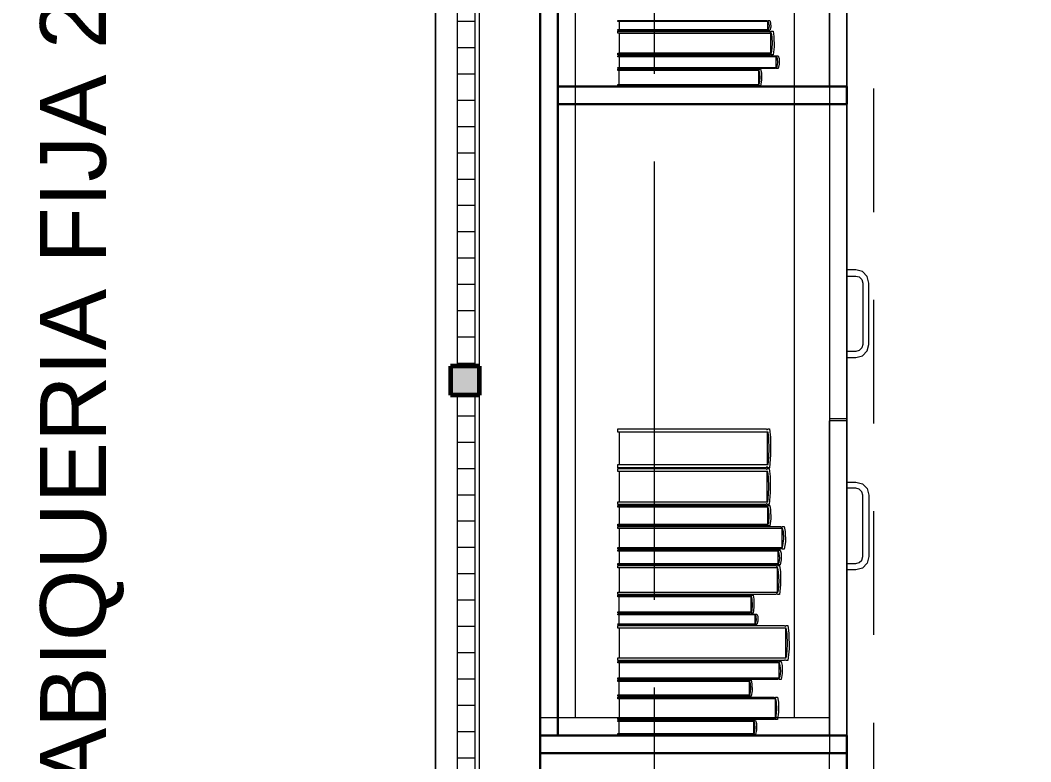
# Model space of a CAD drawing. Header units: inches. Extents: x -38 to 5698, y -33 to 92.
# Drawn here: x 122.096 to 123.249, y 14.065 to 14.911 of the extents above; entities that cross this region are included whole.
import ezdxf

# ---------------------------------------------------------------- set-up
doc = ezdxf.new("R2010")
doc.units = ezdxf.units.IN
doc.header["$MEASUREMENT"] = 0
doc.set_wipeout_variables(frame=1)
for name, pattern in [('Hidden Line', [0.195611, 0.141111, -0.0545]), ('Punto & Raya', [0.65, 0.5, -0.075, 0, -0.075]), ('Wipeout_Contour', [1, 0, -1])]:
    doc.linetypes.add(name, pattern=pattern)
for name, color, linetype in [('02 _ ARQ _ ALB _ Ejes Generales', 7, 'Continuous'), ('02 _ ARQ _ ZON _ Espacio.3D', 7, 'Continuous'), ('08 _ STR _ EXT _ 09 Vigas', 7, 'Continuous'), ('Acabado - Muros', 7, 'Continuous'), ('Interior - Mobiliario', 7, 'Continuous'), ('Notas - Etiquetas', 251, 'Continuous')]:
    doc.layers.add(name, color=color, linetype=linetype)
doc.styles.add('Estilo_Generado_4', font='swisse.ttf')
doc.dimstyles.new('Estilo_Generado__8', dxfattribs={"dimtxt": 0.18, "dimasz": 0.0912, "dimexe": 0.18, "dimexo": 0.0625, "dimgap": 0, "dimtad": 0, "dimtih": 1, "dimtoh": 1, "dimdec": 4, "dimzin": 0, "dimdsep": 46, "dimcen": 0.09, "dimadec": 0, "dimazin": 0, "dimtfac": 1, "dimtdec": 4, "dimtmove": 0, "dimatfit": 3, "dimldrblk": 'ARROWHEAD_5', "dimfxl": 1, "dimtolj": 1, "dimtzin": 0, "dimarcsym": 0})
pattern_1 = [(0, (92.500015, 3e-09), (0, 0.03), [])]

# ---------------------------------------------------------------- blocks, each defined once
blk = doc.blocks.new('ARROWHEAD_5')
at = {"linetype": 'Continuous', "lineweight": 0}
blk.add_hatch(color=0, dxfattribs=at).paths.add_polyline_path([(-1, 0.2679), (0, 0), (-1, -0.2679)])
at = {"color": 0, "linetype": 'Continuous', "lineweight": 0}
blk.add_line((0, 0), (-1, 0), dxfattribs=at)

msp = doc.modelspace()

# ---------------------------------------------------------------- linework, layer by layer
at = {"layer": '02 _ ARQ _ ZON _ Espacio.3D', "color": 254, "linetype": 'Continuous', "lineweight": 0, "flags": 128}
for points in [[(104.8201, 17.35), (104.8201, 6.45), (117.6487, 6.4499), (117.6487, 7.7), (117.7931, 7.7), (117.793, 6.45), (122.1232, 6.45), (122.1232, 7.7), (122.57, 7.7), (122.57, 16.9), (122.57, 17.4), (116.67, 17.4), (116.67, 16.9), (116.07, 16.9), (116.07, 16.2999), (115.57, 16.2999), (115.57, 17.4), (112.57, 17.4), (112.57, 16.0999), (108.57, 16.0998), (108.57, 17.35)], [(122.62, 8.1), (123.07, 8.1), (123.07, 7.7), (124.5795, 7.6999), (124.5795, 7.2), (129.37, 7.2), (129.37, 7.7), (129.57, 7.7), (129.57, 8.1), (130.07, 8.1), (130.07, 16.5), (129.57, 16.5), (129.57, 17.35), (129.37, 17.35), (123.27, 17.35), (123.07, 17.35), (123.07, 16.5), (122.62, 16.5)]]:
    msp.add_lwpolyline(points, close=True, dxfattribs=at)
at = {"layer": '08 _ STR _ EXT _ 09 Vigas', "color": 251, "linetype": 'Hidden Line', "lineweight": 13}
msp.add_line((123.07, 7.7), (123.07, 16.9), dxfattribs=at)
at = {"layer": 'Interior - Mobiliario', "color": 175, "linetype": 'Continuous', "lineweight": 13}
for p, q in [((122.7094, 14.0954), (122.7094, 15.5554)), ((123.0194, 15.5554), (123.0194, 14.0954)), ((122.7781, 14.9097), (122.7781, 14.9106)), ((122.7781, 14.9106), (122.9475, 14.9106)), ((122.9496, 14.9097), (122.7781, 14.9097)), ((122.7798, 14.9004), (122.7798, 14.9097)), ((122.9475, 14.9106), (122.9477, 14.9106)), ((122.9477, 14.9106), (122.9479, 14.9105)), ((122.9479, 14.9105), (122.9482, 14.9104)), ((122.9482, 14.9104), (122.9484, 14.9104)), ((122.9484, 14.9104), (122.9487, 14.9104)), ((122.9487, 14.9104), (122.9489, 14.9105)), ((122.9488, 14.9097), (122.9488, 14.9004)), ((122.9489, 14.9105), (122.9492, 14.9105)), ((122.9492, 14.9105), (122.9494, 14.9106)), ((122.9494, 14.9106), (122.9495, 14.9106)), ((122.9495, 14.9106), (122.9514, 14.9106)), ((122.9504, 14.9081), (122.9496, 14.9097)), ((122.9501, 14.9012), (122.9509, 14.9046)), ((122.9509, 14.9046), (122.9504, 14.9081)), ((122.9514, 14.9106), (122.9523, 14.9082)), ((122.9523, 14.9082), (122.9525, 14.9032)), ((122.7781, 14.8995), (122.7781, 14.9004)), ((122.7781, 14.9004), (122.9496, 14.9004)), ((122.9475, 14.8995), (122.7781, 14.8995)), ((122.7781, 14.8963), (122.7781, 14.8985)), ((122.7781, 14.8985), (122.9511, 14.8985)), ((122.9532, 14.8963), (122.7781, 14.8963)), ((122.7799, 14.8963), (122.9523, 14.8963)), ((122.7799, 14.8737), (122.7799, 14.8963)), ((122.9476, 14.8995), (122.9475, 14.8995)), ((122.9479, 14.8996), (122.9476, 14.8995)), ((122.9481, 14.8997), (122.9479, 14.8996)), ((122.9484, 14.8997), (122.9481, 14.8997)), ((122.9486, 14.8997), (122.9484, 14.8997)), ((122.9489, 14.8997), (122.9486, 14.8997)), ((122.9491, 14.8996), (122.9489, 14.8997)), ((122.9493, 14.8996), (122.9491, 14.8996)), ((122.9495, 14.8995), (122.9493, 14.8996)), ((122.9514, 14.8995), (122.9495, 14.8995)), ((122.9496, 14.9004), (122.9501, 14.9012)), ((122.9511, 14.8985), (122.9513, 14.8984)), ((122.9513, 14.8984), (122.9515, 14.8982)), ((122.9525, 14.9032), (122.9514, 14.8995)), ((122.9515, 14.8982), (122.9517, 14.8981)), ((122.9517, 14.8981), (122.952, 14.898)), ((122.952, 14.898), (122.9523, 14.8981)), ((122.9523, 14.8981), (122.9525, 14.8981)), ((122.9523, 14.8963), (122.9523, 14.8737)), ((122.9525, 14.8981), (122.9528, 14.8982)), ((122.9528, 14.8982), (122.953, 14.8984)), ((122.953, 14.8984), (122.9531, 14.8985)), ((122.9531, 14.8985), (122.955, 14.8985)), ((122.954, 14.8923), (122.9532, 14.8963)), ((122.9545, 14.884), (122.954, 14.8923)), ((122.955, 14.8985), (122.956, 14.8926)), ((122.956, 14.8926), (122.9562, 14.8806)), ((122.9538, 14.8758), (122.9545, 14.884)), ((122.9562, 14.8806), (122.955, 14.8716)), ((122.7781, 14.8716), (122.7781, 14.8737)), ((122.7781, 14.8737), (122.9532, 14.8737)), ((122.9511, 14.8716), (122.7781, 14.8716)), ((122.7781, 14.8694), (122.7781, 14.8706)), ((122.7781, 14.8706), (122.957, 14.8706)), ((122.9592, 14.8694), (122.7781, 14.8694)), ((122.9523, 14.8737), (122.7799, 14.8737)), ((122.7799, 14.8572), (122.7799, 14.8694)), ((122.9512, 14.8717), (122.9511, 14.8716)), ((122.9514, 14.8718), (122.9512, 14.8717)), ((122.9517, 14.872), (122.9514, 14.8718)), ((122.9519, 14.872), (122.9517, 14.872)), ((122.9522, 14.872), (122.9519, 14.872)), ((122.9525, 14.872), (122.9522, 14.872)), ((122.9527, 14.8719), (122.9525, 14.872)), ((122.9529, 14.8717), (122.9527, 14.8719)), ((122.9531, 14.8716), (122.9529, 14.8717)), ((122.955, 14.8716), (122.9531, 14.8716)), ((122.9532, 14.8737), (122.9538, 14.8758)), ((122.957, 14.8706), (122.9571, 14.8705)), ((122.9571, 14.8705), (122.9574, 14.8704)), ((122.9574, 14.8704), (122.9576, 14.8704)), ((122.9576, 14.8704), (122.9579, 14.8703)), ((122.9579, 14.8703), (122.9582, 14.8703)), ((122.9582, 14.8703), (122.9584, 14.8704)), ((122.9583, 14.8694), (122.9583, 14.8572)), ((122.9584, 14.8704), (122.9587, 14.8704)), ((122.9587, 14.8704), (122.9589, 14.8705)), ((122.9589, 14.8705), (122.959, 14.8706)), ((122.959, 14.8706), (122.961, 14.8706)), ((122.96, 14.8672), (122.9592, 14.8694)), ((122.961, 14.8706), (122.962, 14.8674)), ((122.9592, 14.8572), (122.9597, 14.8583)), ((122.9597, 14.8583), (122.9605, 14.8628)), ((122.9605, 14.8628), (122.96, 14.8672)), ((122.9622, 14.8609), (122.961, 14.8561)), ((122.962, 14.8674), (122.9622, 14.8609)), ((122.7781, 14.8561), (122.7781, 14.8572)), ((122.7781, 14.8572), (122.9592, 14.8572)), ((122.957, 14.8561), (122.7781, 14.8561)), ((122.7781, 14.8536), (122.7781, 14.8551)), ((122.7781, 14.8551), (122.9372, 14.8551)), ((122.9391, 14.8536), (122.7781, 14.8536)), ((122.9372, 14.8551), (122.9373, 14.855)), ((122.9373, 14.855), (122.9375, 14.8548)), ((122.9375, 14.8548), (122.9378, 14.8548)), ((122.9378, 14.8548), (122.938, 14.8547)), ((122.938, 14.8547), (122.9382, 14.8547)), ((122.9382, 14.8547), (122.9385, 14.8548)), ((122.9385, 14.8548), (122.9387, 14.8549)), ((122.9387, 14.8549), (122.9389, 14.855)), ((122.9389, 14.855), (122.939, 14.8551)), ((122.939, 14.8551), (122.9408, 14.8551)), ((122.9399, 14.8508), (122.9391, 14.8536)), ((122.9403, 14.845), (122.9399, 14.8508)), ((122.9408, 14.8551), (122.9417, 14.851)), ((122.9417, 14.851), (122.9419, 14.8426)), ((122.9571, 14.8561), (122.957, 14.8561)), ((122.9573, 14.8562), (122.9571, 14.8561)), ((122.9576, 14.8563), (122.9573, 14.8562)), ((122.9578, 14.8563), (122.9576, 14.8563)), ((122.9581, 14.8563), (122.9578, 14.8563)), ((122.9584, 14.8563), (122.9581, 14.8563)), ((122.9586, 14.8562), (122.9584, 14.8563)), ((122.9589, 14.8561), (122.9586, 14.8562)), ((122.959, 14.8561), (122.9589, 14.8561)), ((122.961, 14.8561), (122.959, 14.8561)), ((123.0494, 14.6264), (123.0394, 14.6264)), ((123.0394, 14.6264), (123.0394, 14.6194)), ((123.0394, 14.6194), (123.0494, 14.6194)), ((123.0569, 14.6244), (123.0494, 14.6264)), ((123.0494, 14.6194), (123.0534, 14.6183)), ((123.0534, 14.6183), (123.0564, 14.6154)), ((123.0564, 14.6154), (123.0574, 14.6114)), ((123.0624, 14.6189), (123.0569, 14.6244)), ((123.0644, 14.6114), (123.0624, 14.6189)), ((123.0574, 14.6114), (123.0574, 14.5414)), ((123.0644, 14.5414), (123.0644, 14.6114)), ((123.0564, 14.5374), (123.0534, 14.5345)), ((123.0574, 14.5414), (123.0564, 14.5374)), ((123.0624, 14.5339), (123.0644, 14.5414)), ((123.0494, 14.5334), (123.0394, 14.5334)), ((123.0394, 14.5334), (123.0394, 14.5264)), ((123.0394, 14.5264), (123.0494, 14.5264)), ((123.0534, 14.5345), (123.0494, 14.5334)), ((123.0494, 14.5264), (123.0569, 14.5284)), ((123.0569, 14.5284), (123.0624, 14.5339)), ((123.0394, 14.4564), (123.0194, 14.4564)), ((123.0394, 14.4544), (123.0194, 14.4544)), ((122.7781, 14.4415), (122.7781, 14.445)), ((122.7781, 14.445), (122.9473, 14.445)), ((122.9473, 14.445), (122.9474, 14.4448)), ((122.9474, 14.4448), (122.9476, 14.4445)), ((122.9476, 14.4445), (122.9479, 14.4444)), ((122.9479, 14.4444), (122.9481, 14.4443)), ((122.9481, 14.4443), (122.9484, 14.4443)), ((122.9484, 14.4443), (122.9486, 14.4444)), ((122.9486, 14.4444), (122.9489, 14.4446)), ((122.9489, 14.4446), (122.9491, 14.4449)), ((122.9491, 14.4449), (122.9492, 14.445)), ((122.9492, 14.445), (122.951, 14.445)), ((122.951, 14.445), (122.952, 14.4353)), ((122.9493, 14.4415), (122.7781, 14.4415)), ((122.7798, 14.4044), (122.7798, 14.4415)), ((122.9485, 14.4415), (122.9485, 14.4044)), ((122.9501, 14.4349), (122.9493, 14.4415)), ((122.9506, 14.4213), (122.9501, 14.4349)), ((122.952, 14.4353), (122.9522, 14.4156)), ((122.9498, 14.4077), (122.9506, 14.4213)), ((122.9522, 14.4156), (122.951, 14.4008)), ((122.7781, 14.4008), (122.7781, 14.4044)), ((122.7781, 14.4044), (122.9493, 14.4044)), ((122.9473, 14.4008), (122.7781, 14.4008)), ((122.7781, 14.3966), (122.7781, 14.3998)), ((122.7781, 14.3998), (122.9469, 14.3998)), ((122.949, 14.3966), (122.7781, 14.3966)), ((122.7798, 14.362), (122.7798, 14.3966)), ((122.9469, 14.3998), (122.9471, 14.3996)), ((122.9471, 14.3996), (122.9473, 14.3994)), ((122.9476, 14.4013), (122.9473, 14.401)), ((122.9473, 14.401), (122.9473, 14.4008)), ((122.9473, 14.3994), (122.9475, 14.3992)), ((122.9475, 14.3992), (122.9478, 14.3992)), ((122.9478, 14.4015), (122.9476, 14.4013)), ((122.9481, 14.4016), (122.9478, 14.4015)), ((122.9478, 14.3992), (122.948, 14.3992)), ((122.948, 14.3992), (122.9483, 14.3993)), ((122.9483, 14.4016), (122.9481, 14.4016)), ((122.9481, 14.3966), (122.9481, 14.362)), ((122.9486, 14.4015), (122.9483, 14.4016)), ((122.9483, 14.3993), (122.9485, 14.3994)), ((122.9485, 14.3994), (122.9487, 14.3997)), ((122.9488, 14.4013), (122.9486, 14.4015)), ((122.9487, 14.3997), (122.9488, 14.3998)), ((122.949, 14.4011), (122.9488, 14.4013)), ((122.9488, 14.3998), (122.9507, 14.3998)), ((122.9492, 14.4008), (122.949, 14.4011)), ((122.9498, 14.3904), (122.949, 14.3966)), ((122.951, 14.4008), (122.9492, 14.4008)), ((122.9493, 14.4044), (122.9498, 14.4077)), ((122.9507, 14.3998), (122.9516, 14.3908)), ((122.9502, 14.3777), (122.9498, 14.3904)), ((122.9516, 14.3908), (122.9519, 14.3724)), ((122.9495, 14.3651), (122.9502, 14.3777)), ((123.0394, 14.3844), (123.0494, 14.3844)), ((123.0394, 14.3774), (123.0394, 14.3844)), ((123.0494, 14.3774), (123.0394, 14.3774)), ((123.0494, 14.3844), (123.0569, 14.3824)), ((123.0534, 14.3763), (123.0494, 14.3774)), ((123.0564, 14.3734), (123.0534, 14.3763)), ((123.0574, 14.3694), (123.0564, 14.3734)), ((123.0569, 14.3824), (123.0624, 14.3769)), ((123.0624, 14.3769), (123.0644, 14.3694)), ((122.7781, 14.3587), (122.7781, 14.362)), ((122.7781, 14.362), (122.949, 14.362)), ((122.949, 14.362), (122.9495, 14.3651)), ((122.9519, 14.3724), (122.9507, 14.3587)), ((123.0574, 14.2994), (123.0574, 14.3694)), ((123.0644, 14.3694), (123.0644, 14.2994)), ((122.9469, 14.3587), (122.7781, 14.3587)), ((122.7781, 14.3558), (122.7781, 14.3577)), ((122.7781, 14.3577), (122.9475, 14.3577)), ((122.9496, 14.3558), (122.7781, 14.3558)), ((122.7798, 14.3364), (122.7798, 14.3558)), ((122.947, 14.3588), (122.9469, 14.3587)), ((122.9472, 14.3591), (122.947, 14.3588)), ((122.9475, 14.3593), (122.9472, 14.3591)), ((122.9477, 14.3594), (122.9475, 14.3593)), ((122.9475, 14.3577), (122.9476, 14.3576)), ((122.9476, 14.3576), (122.9479, 14.3574)), ((122.948, 14.3594), (122.9477, 14.3594)), ((122.9479, 14.3574), (122.9481, 14.3573)), ((122.9482, 14.3593), (122.948, 14.3594)), ((122.9481, 14.3573), (122.9483, 14.3573)), ((122.9485, 14.3591), (122.9482, 14.3593)), ((122.9483, 14.3573), (122.9486, 14.3573)), ((122.9487, 14.3589), (122.9485, 14.3591)), ((122.9486, 14.3573), (122.9489, 14.3574)), ((122.9488, 14.3587), (122.9487, 14.3589)), ((122.9487, 14.3558), (122.9487, 14.3364)), ((122.9507, 14.3587), (122.9488, 14.3587)), ((122.9489, 14.3574), (122.9491, 14.3575)), ((122.9491, 14.3575), (122.9493, 14.3576)), ((122.9493, 14.3576), (122.9494, 14.3577)), ((122.9494, 14.3577), (122.9513, 14.3577)), ((122.9504, 14.3524), (122.9496, 14.3558)), ((122.9508, 14.3453), (122.9504, 14.3524)), ((122.9513, 14.3577), (122.9522, 14.3526)), ((122.9522, 14.3526), (122.9524, 14.3423)), ((122.9501, 14.3382), (122.9508, 14.3453)), ((122.9524, 14.3423), (122.9513, 14.3346)), ((122.7781, 14.3346), (122.7781, 14.3364)), ((122.7781, 14.3364), (122.9496, 14.3364)), ((122.9475, 14.3346), (122.7781, 14.3346)), ((122.7781, 14.3315), (122.7781, 14.3336)), ((122.7781, 14.3336), (122.9636, 14.3336)), ((122.9659, 14.3315), (122.7781, 14.3315)), ((122.78, 14.3099), (122.78, 14.3315)), ((122.9476, 14.3347), (122.9475, 14.3346)), ((122.9478, 14.3348), (122.9476, 14.3347)), ((122.948, 14.3349), (122.9478, 14.3348)), ((122.9483, 14.335), (122.948, 14.3349)), ((122.9485, 14.335), (122.9483, 14.335)), ((122.9488, 14.3349), (122.9485, 14.335)), ((122.949, 14.3348), (122.9488, 14.3349)), ((122.9493, 14.3347), (122.949, 14.3348)), ((122.9494, 14.3346), (122.9493, 14.3347)), ((122.9513, 14.3346), (122.9494, 14.3346)), ((122.9496, 14.3364), (122.9501, 14.3382)), ((122.9636, 14.3336), (122.9638, 14.3335)), ((122.9638, 14.3335), (122.964, 14.3333)), ((122.964, 14.3333), (122.9643, 14.3332)), ((122.9643, 14.3332), (122.9646, 14.3332)), ((122.9646, 14.3332), (122.9648, 14.3332)), ((122.9648, 14.3332), (122.9651, 14.3332)), ((122.9649, 14.3315), (122.9649, 14.3099)), ((122.9651, 14.3332), (122.9654, 14.3333)), ((122.9654, 14.3333), (122.9656, 14.3335)), ((122.9656, 14.3335), (122.9657, 14.3336)), ((122.9657, 14.3336), (122.9678, 14.3336)), ((122.9668, 14.3277), (122.9659, 14.3315)), ((122.9672, 14.3198), (122.9668, 14.3277)), ((122.9678, 14.3336), (122.9688, 14.3279)), ((122.9688, 14.3279), (122.9691, 14.3164)), ((122.9664, 14.3119), (122.9672, 14.3198)), ((122.9691, 14.3164), (122.9678, 14.3079)), ((122.7781, 14.3079), (122.7781, 14.3099)), ((122.7781, 14.3099), (122.9659, 14.3099)), ((122.9636, 14.3079), (122.7781, 14.3079)), ((122.7781, 14.3055), (122.7781, 14.3069)), ((122.7781, 14.3069), (122.9592, 14.3069)), ((122.9614, 14.3055), (122.7781, 14.3055)), ((122.7799, 14.2914), (122.7799, 14.3055)), ((122.9592, 14.3069), (122.9593, 14.3068)), ((122.9593, 14.3068), (122.9596, 14.3067)), ((122.9596, 14.3067), (122.9598, 14.3066)), ((122.9598, 14.3066), (122.9601, 14.3066)), ((122.9601, 14.3066), (122.9604, 14.3066)), ((122.9604, 14.3066), (122.9606, 14.3066)), ((122.9605, 14.3055), (122.9605, 14.2914)), ((122.9606, 14.3066), (122.9609, 14.3067)), ((122.9609, 14.3067), (122.9611, 14.3068)), ((122.9611, 14.3068), (122.9612, 14.3069)), ((122.9612, 14.3069), (122.9632, 14.3069)), ((122.9622, 14.303), (122.9614, 14.3055)), ((122.9632, 14.3069), (122.9642, 14.3032)), ((122.9637, 14.308), (122.9636, 14.3079)), ((122.964, 14.3081), (122.9637, 14.308)), ((122.9642, 14.3082), (122.964, 14.3081)), ((122.9645, 14.3083), (122.9642, 14.3082)), ((122.9648, 14.3083), (122.9645, 14.3083)), ((122.9651, 14.3082), (122.9648, 14.3083)), ((122.9653, 14.3081), (122.9651, 14.3082)), ((122.9656, 14.308), (122.9653, 14.3081)), ((122.9657, 14.3079), (122.9656, 14.308)), ((122.9678, 14.3079), (122.9657, 14.3079)), ((122.9659, 14.3099), (122.9664, 14.3119)), ((122.9614, 14.2914), (122.9619, 14.2927)), ((122.9619, 14.2927), (122.9627, 14.2978)), ((122.9627, 14.2978), (122.9622, 14.303)), ((122.9645, 14.2957), (122.9632, 14.2901)), ((122.9642, 14.3032), (122.9645, 14.2957)), ((123.0534, 14.2925), (123.0564, 14.2954)), ((123.0564, 14.2954), (123.0574, 14.2994)), ((123.0644, 14.2994), (123.0624, 14.2919)), ((122.7781, 14.2901), (122.7781, 14.2914)), ((122.7781, 14.2914), (122.9614, 14.2914)), ((122.9592, 14.2901), (122.7781, 14.2901)), ((122.7781, 14.2865), (122.7781, 14.2891)), ((122.7781, 14.2891), (122.9584, 14.2891)), ((122.9606, 14.2865), (122.7781, 14.2865)), ((122.7799, 14.2589), (122.7799, 14.2865)), ((122.9584, 14.2891), (122.9585, 14.2889)), ((122.9585, 14.2889), (122.9588, 14.2887)), ((122.9588, 14.2887), (122.959, 14.2886)), ((122.959, 14.2886), (122.9593, 14.2885)), ((122.9593, 14.2902), (122.9592, 14.2901)), ((122.9595, 14.2903), (122.9593, 14.2902)), ((122.9593, 14.2885), (122.9596, 14.2885)), ((122.9598, 14.2903), (122.9595, 14.2903)), ((122.9596, 14.2885), (122.9598, 14.2886)), ((122.9597, 14.2865), (122.9597, 14.2589)), ((122.96, 14.2904), (122.9598, 14.2903)), ((122.9598, 14.2886), (122.9601, 14.2888)), ((122.9603, 14.2904), (122.96, 14.2904)), ((122.9601, 14.2888), (122.9603, 14.289)), ((122.9606, 14.2903), (122.9603, 14.2904)), ((122.9603, 14.289), (122.9604, 14.2891)), ((122.9604, 14.2891), (122.9624, 14.2891)), ((122.9608, 14.2903), (122.9606, 14.2903)), ((122.9614, 14.2816), (122.9606, 14.2865)), ((122.9611, 14.2902), (122.9608, 14.2903)), ((122.9612, 14.2901), (122.9611, 14.2902)), ((122.9632, 14.2901), (122.9612, 14.2901)), ((122.9619, 14.2715), (122.9614, 14.2816)), ((122.9624, 14.2891), (122.9634, 14.2819)), ((122.9634, 14.2819), (122.9637, 14.2672)), ((123.0394, 14.2914), (123.0494, 14.2914)), ((123.0394, 14.2844), (123.0394, 14.2914)), ((123.0494, 14.2844), (123.0394, 14.2844)), ((123.0494, 14.2914), (123.0534, 14.2925)), ((123.0569, 14.2864), (123.0494, 14.2844)), ((123.0624, 14.2919), (123.0569, 14.2864)), ((122.9611, 14.2614), (122.9619, 14.2715)), ((122.7781, 14.2563), (122.7781, 14.2589)), ((122.7781, 14.2589), (122.9606, 14.2589)), ((122.9606, 14.2589), (122.9611, 14.2614)), ((122.9637, 14.2672), (122.9624, 14.2563)), ((122.9584, 14.2563), (122.7781, 14.2563)), ((122.7781, 14.2537), (122.7781, 14.2553)), ((122.7781, 14.2553), (122.9288, 14.2553)), ((122.9307, 14.2537), (122.7781, 14.2537)), ((122.7796, 14.2365), (122.7796, 14.2537)), ((122.9288, 14.2553), (122.9289, 14.2552)), ((122.9289, 14.2552), (122.9291, 14.2551)), ((122.9291, 14.2551), (122.9294, 14.255)), ((122.9294, 14.255), (122.9296, 14.2549)), ((122.9296, 14.2549), (122.9298, 14.255)), ((122.9298, 14.255), (122.93, 14.255)), ((122.9299, 14.2537), (122.9299, 14.2365)), ((122.93, 14.255), (122.9302, 14.2551)), ((122.9302, 14.2551), (122.9304, 14.2552)), ((122.9304, 14.2552), (122.9305, 14.2553)), ((122.9305, 14.2553), (122.9322, 14.2553)), ((122.9314, 14.2506), (122.9307, 14.2537)), ((122.9318, 14.2443), (122.9314, 14.2506)), ((122.9322, 14.2553), (122.933, 14.2508)), ((122.933, 14.2508), (122.9332, 14.2417)), ((122.9585, 14.2564), (122.9584, 14.2563)), ((122.9587, 14.2566), (122.9585, 14.2564)), ((122.959, 14.2568), (122.9587, 14.2566)), ((122.9592, 14.2568), (122.959, 14.2568)), ((122.9595, 14.2568), (122.9592, 14.2568)), ((122.9598, 14.2568), (122.9595, 14.2568)), ((122.96, 14.2567), (122.9598, 14.2568)), ((122.9603, 14.2565), (122.96, 14.2567)), ((122.9604, 14.2563), (122.9603, 14.2565)), ((122.9624, 14.2563), (122.9604, 14.2563)), ((122.7781, 14.2349), (122.7781, 14.2365)), ((122.7781, 14.2365), (122.9307, 14.2365)), ((122.9288, 14.2349), (122.7781, 14.2349)), ((122.9289, 14.235), (122.9288, 14.2349)), ((122.9291, 14.2351), (122.9289, 14.235)), ((122.9293, 14.2352), (122.9291, 14.2351)), ((122.9295, 14.2352), (122.9293, 14.2352)), ((122.9298, 14.2352), (122.9295, 14.2352)), ((122.93, 14.2352), (122.9298, 14.2352)), ((122.9302, 14.2351), (122.93, 14.2352)), ((122.9304, 14.235), (122.9302, 14.2351)), ((122.9305, 14.2349), (122.9304, 14.235)), ((122.9322, 14.2349), (122.9305, 14.2349)), ((122.9307, 14.2365), (122.9311, 14.2381)), ((122.9311, 14.2381), (122.9318, 14.2443)), ((122.9332, 14.2417), (122.9322, 14.2349)), ((122.7781, 14.2329), (122.7781, 14.2339)), ((122.7781, 14.2339), (122.9332, 14.2339)), ((122.9351, 14.2329), (122.7781, 14.2329)), ((122.7797, 14.2228), (122.7797, 14.2329)), ((122.9332, 14.2339), (122.9334, 14.2338)), ((122.9334, 14.2338), (122.9336, 14.2338)), ((122.9336, 14.2338), (122.9338, 14.2337)), ((122.9338, 14.2337), (122.934, 14.2337)), ((122.934, 14.2337), (122.9342, 14.2337)), ((122.9342, 14.2337), (122.9345, 14.2337)), ((122.9343, 14.2329), (122.9343, 14.2228)), ((122.9345, 14.2337), (122.9347, 14.2338)), ((122.9347, 14.2338), (122.9349, 14.2339)), ((122.9349, 14.2339), (122.935, 14.2339)), ((122.935, 14.2339), (122.9367, 14.2339)), ((122.9358, 14.2311), (122.9351, 14.2329)), ((122.9351, 14.2228), (122.9356, 14.2237)), ((122.9356, 14.2237), (122.9363, 14.2274)), ((122.9363, 14.2274), (122.9358, 14.2311)), ((122.9367, 14.2339), (122.9376, 14.2313)), ((122.9378, 14.2259), (122.9367, 14.2219)), ((122.9376, 14.2313), (122.9378, 14.2259)), ((122.7781, 14.2219), (122.7781, 14.2228)), ((122.7781, 14.2228), (122.9351, 14.2228)), ((122.9332, 14.2219), (122.7781, 14.2219)), ((122.7781, 14.2177), (122.7781, 14.2209)), ((122.7781, 14.2209), (122.9678, 14.2209)), ((122.9702, 14.2177), (122.7781, 14.2177)), ((122.78, 14.184), (122.78, 14.2177)), ((122.9333, 14.2219), (122.9332, 14.2219)), ((122.9335, 14.222), (122.9333, 14.2219)), ((122.9337, 14.222), (122.9335, 14.222)), ((122.934, 14.2221), (122.9337, 14.222)), ((122.9342, 14.2221), (122.934, 14.2221)), ((122.9344, 14.222), (122.9342, 14.2221)), ((122.9346, 14.222), (122.9344, 14.222)), ((122.9349, 14.2219), (122.9346, 14.222)), ((122.935, 14.2219), (122.9349, 14.2219)), ((122.9367, 14.2219), (122.935, 14.2219)), ((122.9678, 14.2209), (122.968, 14.2207)), ((122.968, 14.2207), (122.9682, 14.2204)), ((122.9682, 14.2204), (122.9685, 14.2203)), ((122.9685, 14.2203), (122.9688, 14.2202)), ((122.9688, 14.2202), (122.9691, 14.2202)), ((122.9691, 14.2202), (122.9694, 14.2203)), ((122.9692, 14.2177), (122.9692, 14.184)), ((122.9694, 14.2203), (122.9696, 14.2205)), ((122.9696, 14.2205), (122.9699, 14.2207)), ((122.9699, 14.2207), (122.97, 14.2209)), ((122.97, 14.2209), (122.9721, 14.2209)), ((122.971, 14.2117), (122.9702, 14.2177)), ((122.9721, 14.2209), (122.9732, 14.2121)), ((122.9732, 14.2121), (122.9734, 14.1942)), ((122.9715, 14.1993), (122.971, 14.2117)), ((122.9707, 14.1871), (122.9715, 14.1993)), ((122.9734, 14.1942), (122.9721, 14.1808)), ((122.7781, 14.1808), (122.7781, 14.184)), ((122.7781, 14.184), (122.9702, 14.184)), ((122.9678, 14.1808), (122.7781, 14.1808)), ((122.7781, 14.1782), (122.7781, 14.1798)), ((122.7781, 14.1798), (122.9602, 14.1798)), ((122.9625, 14.1782), (122.7781, 14.1782)), ((122.7799, 14.161), (122.7799, 14.1782)), ((122.9602, 14.1798), (122.9604, 14.1797)), ((122.9604, 14.1797), (122.9606, 14.1796)), ((122.9606, 14.1796), (122.9609, 14.1795)), ((122.9609, 14.1795), (122.9612, 14.1795)), ((122.9612, 14.1795), (122.9614, 14.1795)), ((122.9614, 14.1795), (122.9617, 14.1795)), ((122.9615, 14.1782), (122.9615, 14.161)), ((122.9617, 14.1795), (122.962, 14.1796)), ((122.962, 14.1796), (122.9622, 14.1797)), ((122.9622, 14.1797), (122.9623, 14.1798)), ((122.9623, 14.1798), (122.9643, 14.1798)), ((122.9633, 14.1751), (122.9625, 14.1782)), ((122.9643, 14.1798), (122.9653, 14.1753)), ((122.9679, 14.181), (122.9678, 14.1808)), ((122.9682, 14.1812), (122.9679, 14.181)), ((122.9685, 14.1814), (122.9682, 14.1812)), ((122.9687, 14.1815), (122.9685, 14.1814)), ((122.969, 14.1815), (122.9687, 14.1815)), ((122.9693, 14.1814), (122.969, 14.1815)), ((122.9696, 14.1813), (122.9693, 14.1814)), ((122.9698, 14.181), (122.9696, 14.1813)), ((122.97, 14.1808), (122.9698, 14.181)), ((122.9721, 14.1808), (122.97, 14.1808)), ((122.9702, 14.184), (122.9707, 14.1871)), ((122.963, 14.1626), (122.9638, 14.1688)), ((122.9638, 14.1688), (122.9633, 14.1751)), ((122.9656, 14.1662), (122.9643, 14.1594)), ((122.9653, 14.1753), (122.9656, 14.1662)), ((122.7781, 14.1594), (122.7781, 14.161)), ((122.7781, 14.161), (122.9625, 14.161)), ((122.9602, 14.1594), (122.7781, 14.1594)), ((122.7781, 14.1569), (122.7781, 14.1584)), ((122.7781, 14.1584), (122.9267, 14.1584)), ((122.9285, 14.1569), (122.7781, 14.1569)), ((122.7796, 14.1416), (122.7796, 14.1569)), ((122.9267, 14.1584), (122.9268, 14.1583)), ((122.9268, 14.1583), (122.927, 14.1582)), ((122.927, 14.1582), (122.9272, 14.1581)), ((122.9272, 14.1581), (122.9275, 14.1581)), ((122.9275, 14.1581), (122.9277, 14.1581)), ((122.9277, 14.1581), (122.9279, 14.1581)), ((122.9278, 14.1569), (122.9278, 14.1416)), ((122.9279, 14.1581), (122.9281, 14.1582)), ((122.9281, 14.1582), (122.9283, 14.1583)), ((122.9283, 14.1583), (122.9284, 14.1584)), ((122.9284, 14.1584), (122.93, 14.1584)), ((122.9292, 14.1542), (122.9285, 14.1569)), ((122.9296, 14.1486), (122.9292, 14.1542)), ((122.93, 14.1584), (122.9309, 14.1544)), ((122.9309, 14.1544), (122.9311, 14.1462)), ((122.9603, 14.1594), (122.9602, 14.1594)), ((122.9606, 14.1596), (122.9603, 14.1594)), ((122.9608, 14.1597), (122.9606, 14.1596)), ((122.9611, 14.1597), (122.9608, 14.1597)), ((122.9614, 14.1597), (122.9611, 14.1597)), ((122.9616, 14.1597), (122.9614, 14.1597)), ((122.9619, 14.1596), (122.9616, 14.1597)), ((122.9621, 14.1595), (122.9619, 14.1596)), ((122.9623, 14.1594), (122.9621, 14.1595)), ((122.9643, 14.1594), (122.9623, 14.1594)), ((122.9625, 14.161), (122.963, 14.1626)), ((122.9285, 14.1416), (122.929, 14.143)), ((122.929, 14.143), (122.9296, 14.1486)), ((122.9311, 14.1462), (122.93, 14.1402)), ((122.7781, 14.1402), (122.7781, 14.1416)), ((122.7781, 14.1416), (122.9285, 14.1416)), ((122.9267, 14.1402), (122.7781, 14.1402)), ((122.7781, 14.1371), (122.7781, 14.1392)), ((122.7781, 14.1392), (122.9561, 14.1392)), ((122.9582, 14.1371), (122.7781, 14.1371)), ((122.7799, 14.1156), (122.7799, 14.1371)), ((122.9268, 14.1402), (122.9267, 14.1402)), ((122.927, 14.1404), (122.9268, 14.1402)), ((122.9272, 14.1404), (122.927, 14.1404)), ((122.9274, 14.1405), (122.9272, 14.1404)), ((122.9276, 14.1405), (122.9274, 14.1405)), ((122.9278, 14.1404), (122.9276, 14.1405)), ((122.9281, 14.1404), (122.9278, 14.1404)), ((122.9283, 14.1403), (122.9281, 14.1404)), ((122.9284, 14.1402), (122.9283, 14.1403)), ((122.93, 14.1402), (122.9284, 14.1402)), ((122.9561, 14.1392), (122.9562, 14.139)), ((122.9562, 14.139), (122.9565, 14.1389)), ((122.9565, 14.1389), (122.9567, 14.1388)), ((122.9567, 14.1388), (122.957, 14.1387)), ((122.957, 14.1387), (122.9572, 14.1388)), ((122.9572, 14.1388), (122.9575, 14.1388)), ((122.9573, 14.1371), (122.9573, 14.1156)), ((122.9575, 14.1388), (122.9578, 14.1389)), ((122.9578, 14.1389), (122.958, 14.1391)), ((122.958, 14.1391), (122.9581, 14.1392)), ((122.9581, 14.1392), (122.9601, 14.1392)), ((122.9591, 14.1333), (122.9582, 14.1371)), ((122.9595, 14.1254), (122.9591, 14.1333)), ((122.9601, 14.1392), (122.9611, 14.1335)), ((122.9611, 14.1335), (122.9613, 14.1221)), ((122.9588, 14.1175), (122.9595, 14.1254)), ((122.9613, 14.1221), (122.9601, 14.1135)), ((122.9794, 14.1154), (122.7294, 14.1154)), ((122.7781, 14.1135), (122.7781, 14.1156)), ((122.7781, 14.1156), (122.9582, 14.1156)), ((122.9561, 14.1135), (122.7781, 14.1135)), ((122.7781, 14.1112), (122.7781, 14.1125)), ((122.7781, 14.1125), (122.9317, 14.1125)), ((122.9336, 14.1112), (122.7781, 14.1112)), ((122.9317, 14.1125), (122.9318, 14.1124)), ((122.9318, 14.1124), (122.932, 14.1123)), ((122.932, 14.1123), (122.9322, 14.1123)), ((122.9322, 14.1123), (122.9325, 14.1123)), ((122.9325, 14.1123), (122.9327, 14.1123)), ((122.9327, 14.1123), (122.9329, 14.1123)), ((122.9329, 14.1123), (122.9331, 14.1124)), ((122.9331, 14.1124), (122.9333, 14.1125)), ((122.9333, 14.1125), (122.9334, 14.1125)), ((122.9334, 14.1125), (122.9351, 14.1125)), ((122.9343, 14.1088), (122.9336, 14.1112)), ((122.9347, 14.1039), (122.9343, 14.1088)), ((122.9351, 14.1125), (122.936, 14.109)), ((122.936, 14.109), (122.9362, 14.1018)), ((122.9562, 14.1136), (122.9561, 14.1135)), ((122.9564, 14.1138), (122.9562, 14.1136)), ((122.9567, 14.1139), (122.9564, 14.1138)), ((122.9569, 14.1139), (122.9567, 14.1139)), ((122.9572, 14.1139), (122.9569, 14.1139)), ((122.9575, 14.1139), (122.9572, 14.1139)), ((122.9577, 14.1138), (122.9575, 14.1139)), ((122.9579, 14.1137), (122.9577, 14.1138)), ((122.9581, 14.1135), (122.9579, 14.1137)), ((122.9601, 14.1135), (122.9581, 14.1135)), ((122.9582, 14.1156), (122.9588, 14.1175)), ((123.0194, 14.1154), (122.9794, 14.1154)), ((123.0194, 14.0954), (122.7094, 14.0954))]:
    msp.add_line(p, q, dxfattribs=at)

# ---------------------------------------------------------------- texts
at = {"layer": 'Notas - Etiquetas', "color": 8, "linetype": 'Continuous', "lineweight": 25, "insert": (122.1679, 13.9702), "char_height": 0.075, "attachment_point": 4, "rotation": 90, "style": 'Estilo_Generado_4'}
msp.add_mtext('\\A1;{\\pql;\\fSwis721 Ex BT|b0|i0|c0|p34;TABIQUERIA FIJA 2 (VER DETALLE)\\fSwis721 Ex BT|b0|i0|c0|p34; }', dxfattribs=at)

# ---------------------------------------------------------------- leaders
at = {"layer": 'Notas - Etiquetas', "color": 8, "linetype": 'Continuous', "lineweight": 13, "annotation_type": 0, "has_hookline": 1, "hookline_direction": 0, "text_width": 1.9482, "horizontal_direction": (0, 1, 0)}
msp.add_leader([(122.535, 13.7593), (122.1679, 13.7593), (122.1679, 13.9702)], dimstyle='Estilo_Generado__8', dxfattribs=at)

# ---------------------------------------------------------------- next in the draw order: wipeouts: each hides what was drawn before it
at = {"color": 254, "linetype": 'Wipeout_Contour', "lineweight": 0, "ltscale": 5005.932302}
msp.add_wipeout([(122.57, 14.5), (122.57, 12.35), (122.62, 12.35), (122.62, 14.4835), (122.587, 14.4835), (122.587, 14.5)], dxfattribs=at).dxf.layer = 'Acabado - Muros'
at = {"color": 254, "linetype": 'Wipeout_Contour', "lineweight": 0, "ltscale": 3338.261089}
msp.add_wipeout([(123.0394, 14.8354), (122.7094, 14.8354), (122.7094, 14.8154), (123.0394, 14.8154)], dxfattribs=at).dxf.layer = 'Interior - Mobiliario'
at = {"color": 254, "linetype": 'Wipeout_Contour', "lineweight": 0, "ltscale": 3338.168475}
msp.add_wipeout([(123.0394, 14.0554), (123.0394, 14.0754), (122.6894, 14.0754), (122.6894, 14.0554)], dxfattribs=at).dxf.layer = 'Interior - Mobiliario'

# ---------------------------------------------------------------- next in the draw order: linework, layer by layer
at = {"layer": 'Acabado - Muros', "color": 251, "linetype": 'Continuous', "lineweight": 13, "flags": 128}
msp.add_lwpolyline([(122.62, 14.4835), (122.62, 12.35)], dxfattribs=at)
at = {"layer": 'Interior - Mobiliario', "color": 175, "linetype": 'Continuous', "lineweight": 13}
for p, q in [((122.7294, 15.5354), (122.7294, 14.1154)), ((122.9794, 14.1154), (122.9794, 15.5354)), ((123.0194, 15.5354), (123.0194, 14.1154)), ((123.0194, 14.8354), (123.0194, 15.1944)), ((123.0394, 14.8354), (123.0394, 15.1944)), ((122.7797, 14.8379), (122.7797, 14.8536)), ((122.9383, 14.8536), (122.9383, 14.8379)), ((122.7094, 14.8354), (123.0394, 14.8354)), ((122.7094, 14.8154), (122.7094, 14.8354)), ((122.7781, 14.8364), (122.7781, 14.8379)), ((122.7781, 14.8379), (122.9391, 14.8379)), ((122.9372, 14.8364), (122.7781, 14.8364)), ((122.9373, 14.8365), (122.9372, 14.8364)), ((122.9375, 14.8366), (122.9373, 14.8365)), ((122.9377, 14.8367), (122.9375, 14.8366)), ((122.9379, 14.8367), (122.9377, 14.8367)), ((122.9382, 14.8367), (122.9379, 14.8367)), ((122.9384, 14.8367), (122.9382, 14.8367)), ((122.9386, 14.8366), (122.9384, 14.8367)), ((122.9389, 14.8365), (122.9386, 14.8366)), ((122.939, 14.8364), (122.9389, 14.8365)), ((122.9408, 14.8364), (122.939, 14.8364)), ((122.9391, 14.8379), (122.9396, 14.8393)), ((122.9396, 14.8393), (122.9403, 14.845)), ((122.9419, 14.8426), (122.9408, 14.8364)), ((123.0394, 14.8354), (123.0194, 14.8354)), ((123.0394, 14.8354), (123.0394, 14.8154)), ((123.0394, 14.8354), (123.0394, 14.8154)), ((123.0394, 14.8154), (122.7094, 14.8154)), ((123.0194, 14.8154), (123.0194, 14.4564)), ((123.0394, 14.8154), (123.0194, 14.8154)), ((123.0394, 14.8154), (123.0394, 14.4564)), ((122.6894, 14.0754), (122.6894, 14.0554)), ((123.0394, 14.0754), (122.6894, 14.0754)), ((122.6894, 14.0754), (122.6894, 14.0354)), ((123.0194, 14.0754), (122.6894, 14.0754)), ((122.6894, 12.5754), (122.6894, 14.0754)), ((122.6894, 14.0754), (123.0394, 14.0754)), ((123.0194, 14.0354), (123.0194, 14.0754)), ((123.0394, 14.0554), (123.0394, 14.0754)), ((123.0394, 14.0754), (123.0394, 12.5754))]:
    msp.add_line(p, q, dxfattribs=at)
at = {"layer": 'Interior - Mobiliario', "color": 175, "linetype": 'Continuous', "lineweight": 30}
for p, q in [((122.7094, 14.8154), (122.7094, 14.8354)), ((123.0394, 14.8354), (122.7094, 14.8354)), ((123.0394, 14.8154), (123.0394, 14.8354)), ((123.0394, 14.8154), (122.7094, 14.8154)), ((123.0394, 14.0754), (122.6894, 14.0754)), ((122.6894, 14.0754), (122.6894, 14.0554)), ((123.0394, 14.0754), (123.0394, 14.0554))]:
    msp.add_line(p, q, dxfattribs=at)

# ---------------------------------------------------------------- next in the draw order: wipeouts: each hides what was drawn before it
at = {"color": 254, "linetype": 'Wipeout_Contour', "lineweight": 0, "ltscale": 5006.038828}
msp.add_wipeout([(122.57, 16.4), (122.57, 14.5), (122.587, 14.5), (122.587, 14.5165), (122.62, 14.5165), (122.62, 16.4)], dxfattribs=at).dxf.layer = 'Acabado - Muros'

# ---------------------------------------------------------------- next in the draw order: linework, layer by layer
at = {"layer": '08 _ STR _ EXT _ 09 Vigas', "color": 251, "linetype": 'Hidden Line', "lineweight": 13}
msp.add_line((122.57, 7.7), (122.57, 16.9), dxfattribs=at)
at = {"layer": 'Acabado - Muros', "color": 7, "linetype": 'Continuous', "lineweight": 60}
msp.add_line((122.587, 14.5165), (122.587, 14.4835), dxfattribs=at)
at = {"layer": 'Acabado - Muros', "color": 251, "linetype": 'Continuous', "lineweight": 13, "flags": 128}
for points in [[(122.57, 16.4), (122.57, 14.5), (122.57, 12.35)], [(122.62, 16.4), (122.62, 14.5165)]]:
    msp.add_lwpolyline(points, dxfattribs=at)

# ---------------------------------------------------------------- next in the draw order: wipeouts: each hides what was drawn before it
at = {"color": 254, "linetype": 'Wipeout_Contour', "lineweight": 0, "ltscale": 3337.090889}
msp.add_wipeout([(122.615, 12.35), (122.615, 14.4835), (122.595, 14.4835), (122.595, 12.35)], dxfattribs=at).dxf.layer = 'Acabado - Muros'
at = {"color": 254, "linetype": 'Wipeout_Contour', "lineweight": 0, "ltscale": 3337.562452}
msp.add_wipeout([(122.7094, 15.5554), (122.6894, 15.5554), (122.6894, 14.0954), (122.7094, 14.0954)], dxfattribs=at).dxf.layer = 'Interior - Mobiliario'

# ---------------------------------------------------------------- next in the draw order: hatches: boundary and pattern name
at = {"layer": 'Acabado - Muros', "linetype": 'Continuous', "lineweight": 0}
h = msp.add_hatch(dxfattribs=at)
h.set_pattern_fill('CONTRACHAPADO_0002', color=254, style=0, pattern_type=2)
h.set_pattern_definition(pattern_1)
h.paths.add_polyline_path([(122.615, 12.35), (122.615, 14.4835), (122.595, 14.4835), (122.595, 12.35)])

# ---------------------------------------------------------------- next in the draw order: linework, layer by layer
at = {"layer": 'Acabado - Muros', "color": 7, "linetype": 'Continuous', "lineweight": 60}
msp.add_line((122.62, 14.4835), (122.587, 14.4835), dxfattribs=at)
at = {"layer": 'Acabado - Muros', "color": 7, "linetype": 'Continuous', "lineweight": 13, "flags": 128}
msp.add_lwpolyline([(122.615, 12.35), (122.595, 12.35), (122.595, 14.4835), (122.615, 14.4835)], close=True, dxfattribs=at)
at = {"layer": 'Interior - Mobiliario', "color": 175, "linetype": 'Continuous', "lineweight": 30}
for p, q in [((122.6894, 14.0954), (122.6894, 15.5554)), ((122.7094, 14.0954), (122.7094, 15.5554)), ((122.7094, 14.0954), (122.6894, 14.0954))]:
    msp.add_line(p, q, dxfattribs=at)
at = {"layer": 'Interior - Mobiliario', "color": 175, "linetype": 'Continuous', "lineweight": 13}
for p, q in [((122.6894, 14.0954), (122.6894, 15.5554)), ((122.7094, 15.5554), (122.7094, 14.0954)), ((122.6894, 14.1154), (122.6894, 15.5354)), ((122.7094, 14.8354), (123.0394, 14.8354)), ((122.7094, 14.8154), (122.7094, 14.8354)), ((123.0394, 14.8154), (122.7094, 14.8154)), ((122.7294, 14.1154), (122.6894, 14.1154)), ((122.7094, 14.0954), (122.6894, 14.0954))]:
    msp.add_line(p, q, dxfattribs=at)

# ---------------------------------------------------------------- next in the draw order: wipeouts: each hides what was drawn before it
at = {"color": 254, "linetype": 'Wipeout_Contour', "lineweight": 0, "ltscale": 3337.2316}
msp.add_wipeout([(122.615, 14.5165), (122.615, 16.4), (122.595, 16.4), (122.595, 14.5165)], dxfattribs=at).dxf.layer = 'Acabado - Muros'

# ---------------------------------------------------------------- next in the draw order: hatches: boundary and pattern name
at = {"layer": 'Acabado - Muros', "linetype": 'Continuous', "lineweight": 0}
h = msp.add_hatch(dxfattribs=at)
h.set_pattern_fill('CONTRACHAPADO_0002', color=254, style=0, pattern_type=2)
h.set_pattern_definition(pattern_1)
h.paths.add_polyline_path([(122.615, 14.5165), (122.615, 16.4), (122.595, 16.4), (122.595, 14.5165)])
msp.add_hatch(color=254, dxfattribs=at).paths.add_polyline_path([(122.587, 14.4835), (122.62, 14.4835), (122.62, 14.5165), (122.587, 14.5165)])

# ---------------------------------------------------------------- next in the draw order: linework, layer by layer
at = {"layer": 'Acabado - Muros', "color": 7, "linetype": 'Continuous', "lineweight": 60}
for q in [(122.587, 14.5165), (122.62, 14.4835)]:
    msp.add_line((122.62, 14.5165), q, dxfattribs=at)
at = {"layer": 'Acabado - Muros', "color": 7, "linetype": 'Continuous', "lineweight": 13, "flags": 128}
msp.add_lwpolyline([(122.615, 14.5165), (122.595, 14.5165), (122.595, 16.4), (122.615, 16.4)], close=True, dxfattribs=at)

# ---------------------------------------------------------------- next in the draw order: wipeouts: each hides what was drawn before it
at = {"color": 254, "linetype": 'Wipeout_Contour', "lineweight": 0, "ltscale": 3338.169824}
msp.add_wipeout([(123.0394, 14.0954), (122.6894, 14.0954), (122.6894, 14.0754), (123.0394, 14.0754)], dxfattribs=at).dxf.layer = 'Interior - Mobiliario'

# ---------------------------------------------------------------- next in the draw order: linework, layer by layer
at = {"layer": '02 _ ARQ _ ALB _ Ejes Generales', "color": 252, "linetype": 'Punto & Raya', "lineweight": 13}
msp.add_line((122.82, 3.05), (122.82, 44.9), dxfattribs=at)
at = {"layer": 'Interior - Mobiliario', "color": 175, "linetype": 'Continuous', "lineweight": 13}
for p, q in [((122.6894, 15.5754), (122.6894, 14.0754)), ((123.0394, 14.0754), (123.0394, 15.5754)), ((122.6894, 14.0954), (122.6894, 15.5554)), ((122.7094, 14.0954), (122.7094, 15.5554)), ((122.7094, 14.0954), (122.7094, 15.5554)), ((122.7094, 14.0954), (122.7094, 15.5554)), ((123.0194, 15.5554), (123.0194, 14.0954)), ((123.0194, 15.5554), (123.0194, 14.0954)), ((123.0394, 15.5554), (123.0394, 14.0954)), ((123.0394, 15.5554), (123.0394, 14.0954)), ((123.0194, 14.0954), (123.0194, 14.4544)), ((123.0394, 14.0954), (123.0394, 14.4544)), ((122.6894, 14.0754), (122.6894, 14.1154)), ((122.7797, 14.0977), (122.7797, 14.1112)), ((122.9328, 14.1112), (122.9328, 14.0977)), ((123.0194, 14.1154), (123.0194, 14.0754)), ((122.7781, 14.0964), (122.7781, 14.0977)), ((122.7781, 14.0977), (122.9336, 14.0977)), ((122.932, 14.0966), (122.9318, 14.0965)), ((122.9322, 14.0966), (122.932, 14.0966)), ((122.9324, 14.0967), (122.9322, 14.0966)), ((122.9326, 14.0967), (122.9324, 14.0967)), ((122.9329, 14.0966), (122.9326, 14.0967)), ((122.9331, 14.0966), (122.9329, 14.0966)), ((122.9333, 14.0965), (122.9331, 14.0966)), ((122.9336, 14.0977), (122.934, 14.0989)), ((122.934, 14.0989), (122.9347, 14.1039)), ((122.9362, 14.1018), (122.9351, 14.0964)), ((122.6894, 14.0954), (123.0394, 14.0954)), ((122.6894, 14.0754), (122.6894, 14.0954)), ((123.0394, 14.0954), (122.6894, 14.0954)), ((123.0394, 14.0954), (122.7094, 14.0954)), ((123.0194, 14.0954), (122.7094, 14.0954)), ((123.0194, 14.0954), (122.7094, 14.0954)), ((122.9317, 14.0964), (122.7781, 14.0964)), ((122.9318, 14.0965), (122.9317, 14.0964)), ((122.9334, 14.0964), (122.9333, 14.0965)), ((122.9351, 14.0964), (122.9334, 14.0964)), ((123.0394, 14.0954), (123.0194, 14.0954)), ((123.0394, 14.0954), (123.0394, 14.0754)), ((123.0394, 14.0754), (122.6894, 14.0754)), ((123.0194, 14.0754), (122.6894, 14.0754)), ((122.6894, 14.0754), (123.0394, 14.0754))]:
    msp.add_line(p, q, dxfattribs=at)
at = {"layer": 'Interior - Mobiliario', "color": 175, "linetype": 'Continuous', "lineweight": 30}
for p, q in [((122.6894, 14.0754), (122.6894, 14.0954)), ((123.0394, 14.0954), (122.6894, 14.0954)), ((123.0394, 14.0754), (123.0394, 14.0954)), ((123.0394, 14.0754), (122.6894, 14.0754))]:
    msp.add_line(p, q, dxfattribs=at)

doc.saveas('drawing.dxf')
